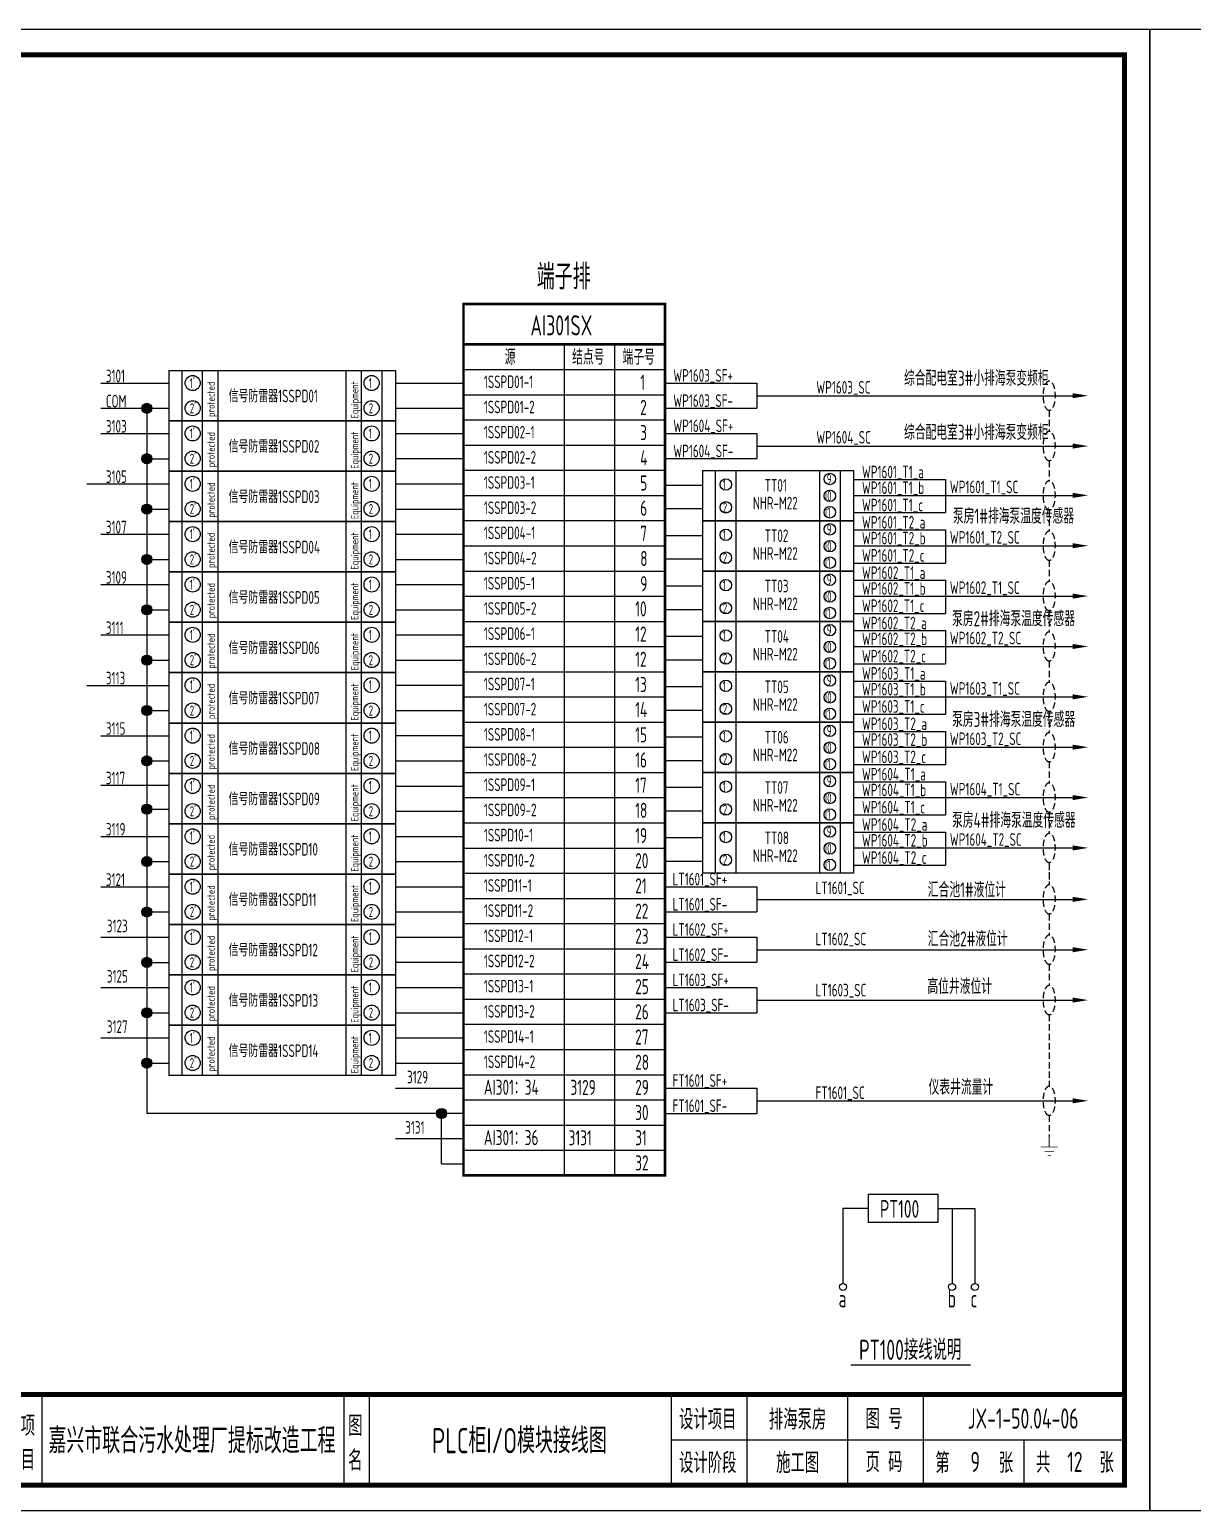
# Model space of a CAD drawing. Header units: millimetres. Extents: x 30557 to 235556, y -116603 to -73383.
# Drawn here: x 173201 to 175510, y -86445 to -83505 of the extents above; entities that cross this region are included whole.
import ezdxf
from ezdxf.enums import TextEntityAlignment as Align

# ---------------------------------------------------------------- set-up
doc = ezdxf.new("R2010")
doc.units = ezdxf.units.MM
doc.linetypes.add('DASHED2', pattern=[0.375, 0.25, -0.125])
doc.layers.add('1', color=3, linetype='Continuous')
doc.layers.add('符号层', color=3, linetype='Continuous')
doc.layers.add('_Drawing', color=7, linetype='Continuous', lineweight=25)
doc.styles.add('supcon', font='sceie.shx', dxfattribs={"width": 0.75, "height": 40, "bigfont": 'sceic.shx'})
doc.styles.add('Title', font='', dxfattribs={"height": 45})
doc.styles.get('Title').set_extended_font_data('SimHei')

# ---------------------------------------------------------------- blocks, each defined once
blk = doc.blocks.new('中控·SUPCON')
at = {"linetype": 'Continuous'}
h = blk.add_hatch(color=2, dxfattribs=at)
h.dxf.hatch_style = 1
h.paths.add_polyline_path([(34, 33), (20, 33), (20, 37), (15, 37), (15, 36), (15, 33), (0, 33), (0, 20), (13, 20), (15, 20), (15, 15), (20, 15), (20, 20), (22, 20), (34, 20)])
h.paths.add_polyline_path([(20, 30), (20, 31), (29, 31), (29, 22), (20, 22)], flags=16)
h.paths.add_polyline_path([(15, 30), (15, 22), (6, 22), (6, 31), (15, 31)], flags=16)
h.paths.add_polyline_path([(47, 32), (49, 32), (49, 35), (47, 35), (47, 37), (41, 37), (41, 35), (38, 35), (38, 32), (41, 32), (41, 25.8), (38, 25), (38, 22), (41, 22.8), (41, 18.3), (39, 17), (39, 15), (47, 16), (47, 24.5), (49, 25), (49, 28), (47, 27.5)])
h.paths.add_polyline_path([(61, 30), (55, 30), (52, 28), (52, 26), (58, 26)])
h.paths.add_polyline_path([(73, 28), (71, 28), (70, 30), (64, 30), (66, 26), (73, 26)])
h.paths.add_polyline_path([(73, 36), (64.6, 36), (64.6, 37), (60.4, 37), (60.4, 36), (52, 36), (52, 32), (56.8, 32), (56.8, 33.1), (68.2, 33.1), (68.2, 32), (73, 32)])
h.paths.add_polyline_path([(66, 22), (73, 22), (73, 24), (52, 24), (52, 22), (60, 22), (60, 17), (52, 17), (52, 15), (74, 15), (74, 17), (66, 17)])
h.paths.add_polyline_path([(82.7, 26.1, 1), (87.6, 26.1, 1)])
h.paths.add_polyline_path([(118, 28), (103.5, 28, -0.414214), (102.5, 29), (102.5, 32, -0.414214), (103.5, 33), (121, 33), (121, 37), (100.5, 37, 0.414214), (97.5, 34), (97.5, 27, 0.414214), (100.5, 24), (115, 24, -0.414214), (116, 23), (116, 20, -0.414214), (115, 19), (97.5, 19), (97.5, 15), (118, 15, 0.414214), (121, 18), (121, 25, 0.414214)])
h.paths.add_polyline_path([(128, 37), (124, 37), (124, 36), (124, 21, 0.414214), (130, 15), (142, 15, 0.414214), (148, 21), (148, 37), (144, 37), (144, 22, -0.414214), (141, 19), (131, 19, -0.414214), (128, 22)])
h.paths.add_polyline_path([(174, 26), (174, 33, 0.414214), (170, 37), (150, 37), (150, 36), (150, 15), (155, 15), (155, 22), (170, 22, 0.414214)])
h.paths.add_polyline_path([(167, 26), (155, 26), (155, 33), (167, 33, -0.414214), (169, 31), (169, 28, -0.414214)], flags=16)
h.paths.add_polyline_path([(201, 19), (185, 19, -0.414214), (181, 23), (181, 29, -0.414214), (185, 33), (201, 33), (201, 37), (183, 37, 0.414214), (177, 31), (177, 21, 0.414214), (183, 15), (201, 15)])
h.paths.add_polyline_path([(229, 21), (229, 31, 0.414214), (223, 37), (210, 37, 0.414214), (204, 31), (204, 21, 0.414214), (210, 15), (223, 15, 0.414214)])
h.paths.add_polyline_path([(207, 23), (207, 29, -0.414214), (211, 33), (222, 33, -0.414214), (226, 29), (226, 23, -0.414214), (222, 19), (211, 19, -0.414214)], flags=16)
h.paths.add_polyline_path([(236, 32.1), (252, 15), (256, 15), (256, 37), (252, 37), (252, 21), (236, 37), (232, 37), (232, 36), (232, 15), (236, 15)])
h = blk.add_hatch(color=2, dxfattribs=at)
h.dxf.hatch_style = 1
h.paths.add_polyline_path([(34, 33), (20, 33), (20, 37), (15, 37), (15, 36), (15, 33), (0, 33), (0, 20), (13, 20), (15, 20), (15, 15), (20, 15), (20, 20), (22, 20), (34, 20)])
h.paths.add_polyline_path([(20, 30), (20, 31), (29, 31), (29, 22), (20, 22)], flags=16)
h.paths.add_polyline_path([(15, 30), (15, 22), (6, 22), (6, 31), (15, 31)], flags=16)
h.paths.add_polyline_path([(47, 32), (49, 32), (49, 35), (47, 35), (47, 37), (41, 37), (41, 35), (38, 35), (38, 32), (41, 32), (41, 25.8), (38, 25), (38, 22), (41, 22.8), (41, 18.3), (39, 17), (39, 15), (47, 16), (47, 24.5), (49, 25), (49, 28), (47, 27.5)])
h.paths.add_polyline_path([(61, 30), (55, 30), (52, 28), (52, 26), (58, 26)])
h.paths.add_polyline_path([(73, 28), (71, 28), (70, 30), (64, 30), (66, 26), (73, 26)])
h.paths.add_polyline_path([(73, 36), (64.6, 36), (64.6, 37), (60.4, 37), (60.4, 36), (52, 36), (52, 32), (56.8, 32), (56.8, 33.1), (68.2, 33.1), (68.2, 32), (73, 32)])
h.paths.add_polyline_path([(66, 22), (73, 22), (73, 24), (52, 24), (52, 22), (60, 22), (60, 17), (52, 17), (52, 15), (74, 15), (74, 17), (66, 17)])
h.paths.add_polyline_path([(82.7, 26.1, 1), (87.6, 26.1, 1)])
h.paths.add_polyline_path([(118, 28), (103.5, 28, -0.414214), (102.5, 29), (102.5, 32, -0.414214), (103.5, 33), (121, 33), (121, 37), (100.5, 37, 0.414214), (97.5, 34), (97.5, 27, 0.414214), (100.5, 24), (115, 24, -0.414214), (116, 23), (116, 20, -0.414214), (115, 19), (97.5, 19), (97.5, 15), (118, 15, 0.414214), (121, 18), (121, 25, 0.414214)])
h.paths.add_polyline_path([(128, 37), (124, 37), (124, 36), (124, 21, 0.414214), (130, 15), (142, 15, 0.414214), (148, 21), (148, 37), (144, 37), (144, 22, -0.414214), (141, 19), (131, 19, -0.414214), (128, 22)])
h.paths.add_polyline_path([(174, 26), (174, 33, 0.414214), (170, 37), (150, 37), (150, 36), (150, 15), (155, 15), (155, 22), (170, 22, 0.414214)])
h.paths.add_polyline_path([(167, 26), (155, 26), (155, 33), (167, 33, -0.414214), (169, 31), (169, 28, -0.414214)], flags=16)
h.paths.add_polyline_path([(201, 19), (185, 19, -0.414214), (181, 23), (181, 29, -0.414214), (185, 33), (201, 33), (201, 37), (183, 37, 0.414214), (177, 31), (177, 21, 0.414214), (183, 15), (201, 15)])
h.paths.add_polyline_path([(229, 21), (229, 31, 0.414214), (223, 37), (210, 37, 0.414214), (204, 31), (204, 21, 0.414214), (210, 15), (223, 15, 0.414214)])
h.paths.add_polyline_path([(207, 23), (207, 29, -0.414214), (211, 33), (222, 33, -0.414214), (226, 29), (226, 23, -0.414214), (222, 19), (211, 19, -0.414214)], flags=16)
h.paths.add_polyline_path([(236, 32.1), (252, 15), (256, 15), (256, 37), (252, 37), (252, 21), (236, 37), (232, 37), (232, 36), (232, 15), (236, 15)])
h = blk.add_hatch(color=2, dxfattribs=at)
h.dxf.hatch_style = 1
h.paths.add_polyline_path([(34, 33), (20, 33), (20, 37), (15, 37), (15, 36), (15, 33), (0, 33), (0, 20), (13, 20), (15, 20), (15, 15), (20, 15), (20, 20), (22, 20), (34, 20)])
h.paths.add_polyline_path([(20, 30), (20, 31), (29, 31), (29, 22), (20, 22)], flags=16)
h.paths.add_polyline_path([(15, 30), (15, 22), (6, 22), (6, 31), (15, 31)], flags=16)
h.paths.add_polyline_path([(47, 32), (49, 32), (49, 35), (47, 35), (47, 37), (41, 37), (41, 35), (38, 35), (38, 32), (41, 32), (41, 25.8), (38, 25), (38, 22), (41, 22.8), (41, 18.3), (39, 17), (39, 15), (47, 16), (47, 24.5), (49, 25), (49, 28), (47, 27.5)])
h.paths.add_polyline_path([(61, 30), (55, 30), (52, 28), (52, 26), (58, 26)])
h.paths.add_polyline_path([(73, 28), (71, 28), (70, 30), (64, 30), (66, 26), (73, 26)])
h.paths.add_polyline_path([(73, 36), (64.6, 36), (64.6, 37), (60.4, 37), (60.4, 36), (52, 36), (52, 32), (56.8, 32), (56.8, 33.1), (68.2, 33.1), (68.2, 32), (73, 32)])
h.paths.add_polyline_path([(66, 22), (73, 22), (73, 24), (52, 24), (52, 22), (60, 22), (60, 17), (52, 17), (52, 15), (74, 15), (74, 17), (66, 17)])
h.paths.add_polyline_path([(82.7, 26.1, 1), (87.6, 26.1, 1)])
h.paths.add_polyline_path([(118, 28), (103.5, 28, -0.414214), (102.5, 29), (102.5, 32, -0.414214), (103.5, 33), (121, 33), (121, 37), (100.5, 37, 0.414214), (97.5, 34), (97.5, 27, 0.414214), (100.5, 24), (115, 24, -0.414214), (116, 23), (116, 20, -0.414214), (115, 19), (97.5, 19), (97.5, 15), (118, 15, 0.414214), (121, 18), (121, 25, 0.414214)])
h.paths.add_polyline_path([(128, 37), (124, 37), (124, 36), (124, 21, 0.414214), (130, 15), (142, 15, 0.414214), (148, 21), (148, 37), (144, 37), (144, 22, -0.414214), (141, 19), (131, 19, -0.414214), (128, 22)])
h.paths.add_polyline_path([(174, 26), (174, 33, 0.414214), (170, 37), (150, 37), (150, 36), (150, 15), (155, 15), (155, 22), (170, 22, 0.414214)])
h.paths.add_polyline_path([(167, 26), (155, 26), (155, 33), (167, 33, -0.414214), (169, 31), (169, 28, -0.414214)], flags=16)
h.paths.add_polyline_path([(201, 19), (185, 19, -0.414214), (181, 23), (181, 29, -0.414214), (185, 33), (201, 33), (201, 37), (183, 37, 0.414214), (177, 31), (177, 21, 0.414214), (183, 15), (201, 15)])
h.paths.add_polyline_path([(229, 21), (229, 31, 0.414214), (223, 37), (210, 37, 0.414214), (204, 31), (204, 21, 0.414214), (210, 15), (223, 15, 0.414214)])
h.paths.add_polyline_path([(207, 23), (207, 29, -0.414214), (211, 33), (222, 33, -0.414214), (226, 29), (226, 23, -0.414214), (222, 19), (211, 19, -0.414214)], flags=16)
h.paths.add_polyline_path([(236, 32.1), (252, 15), (256, 15), (256, 37), (252, 37), (252, 21), (236, 37), (232, 37), (232, 36), (232, 15), (236, 15)])
h = blk.add_hatch(color=2, dxfattribs=at)
h.dxf.hatch_style = 1
h.paths.add_polyline_path([(34, 33), (20, 33), (20, 37), (15, 37), (15, 36), (15, 33), (0, 33), (0, 20), (13, 20), (15, 20), (15, 15), (20, 15), (20, 20), (22, 20), (34, 20)])
h.paths.add_polyline_path([(20, 30), (20, 31), (29, 31), (29, 22), (20, 22)], flags=16)
h.paths.add_polyline_path([(15, 30), (15, 22), (6, 22), (6, 31), (15, 31)], flags=16)
h.paths.add_polyline_path([(47, 32), (49, 32), (49, 35), (47, 35), (47, 37), (41, 37), (41, 35), (38, 35), (38, 32), (41, 32), (41, 25.8), (38, 25), (38, 22), (41, 22.8), (41, 18.3), (39, 17), (39, 15), (47, 16), (47, 24.5), (49, 25), (49, 28), (47, 27.5)])
h.paths.add_polyline_path([(61, 30), (55, 30), (52, 28), (52, 26), (58, 26)])
h.paths.add_polyline_path([(73, 28), (71, 28), (70, 30), (64, 30), (66, 26), (73, 26)])
h.paths.add_polyline_path([(73, 36), (64.6, 36), (64.6, 37), (60.4, 37), (60.4, 36), (52, 36), (52, 32), (56.8, 32), (56.8, 33.1), (68.2, 33.1), (68.2, 32), (73, 32)])
h.paths.add_polyline_path([(66, 22), (73, 22), (73, 24), (52, 24), (52, 22), (60, 22), (60, 17), (52, 17), (52, 15), (74, 15), (74, 17), (66, 17)])
h.paths.add_polyline_path([(82.7, 26.1, 1), (87.6, 26.1, 1)])
h.paths.add_polyline_path([(118, 28), (103.5, 28, -0.414214), (102.5, 29), (102.5, 32, -0.414214), (103.5, 33), (121, 33), (121, 37), (100.5, 37, 0.414214), (97.5, 34), (97.5, 27, 0.414214), (100.5, 24), (115, 24, -0.414214), (116, 23), (116, 20, -0.414214), (115, 19), (97.5, 19), (97.5, 15), (118, 15, 0.414214), (121, 18), (121, 25, 0.414214)])
h.paths.add_polyline_path([(128, 37), (124, 37), (124, 36), (124, 21, 0.414214), (130, 15), (142, 15, 0.414214), (148, 21), (148, 37), (144, 37), (144, 22, -0.414214), (141, 19), (131, 19, -0.414214), (128, 22)])
h.paths.add_polyline_path([(174, 26), (174, 33, 0.414214), (170, 37), (150, 37), (150, 36), (150, 15), (155, 15), (155, 22), (170, 22, 0.414214)])
h.paths.add_polyline_path([(167, 26), (155, 26), (155, 33), (167, 33, -0.414214), (169, 31), (169, 28, -0.414214)], flags=16)
h.paths.add_polyline_path([(201, 19), (185, 19, -0.414214), (181, 23), (181, 29, -0.414214), (185, 33), (201, 33), (201, 37), (183, 37, 0.414214), (177, 31), (177, 21, 0.414214), (183, 15), (201, 15)])
h.paths.add_polyline_path([(229, 21), (229, 31, 0.414214), (223, 37), (210, 37, 0.414214), (204, 31), (204, 21, 0.414214), (210, 15), (223, 15, 0.414214)])
h.paths.add_polyline_path([(207, 23), (207, 29, -0.414214), (211, 33), (222, 33, -0.414214), (226, 29), (226, 23, -0.414214), (222, 19), (211, 19, -0.414214)], flags=16)
h.paths.add_polyline_path([(236, 32.1), (252, 15), (256, 15), (256, 37), (252, 37), (252, 21), (236, 37), (232, 37), (232, 36), (232, 15), (236, 15)])
h = blk.add_hatch(color=2, dxfattribs=at)
h.dxf.hatch_style = 1
h.paths.add_polyline_path([(34, 33), (20, 33), (20, 37), (15, 37), (15, 36), (15, 33), (0, 33), (0, 20), (13, 20), (15, 20), (15, 15), (20, 15), (20, 20), (22, 20), (34, 20)])
h.paths.add_polyline_path([(20, 30), (20, 31), (29, 31), (29, 22), (20, 22)], flags=16)
h.paths.add_polyline_path([(15, 30), (15, 22), (6, 22), (6, 31), (15, 31)], flags=16)
h.paths.add_polyline_path([(47, 32), (49, 32), (49, 35), (47, 35), (47, 37), (41, 37), (41, 35), (38, 35), (38, 32), (41, 32), (41, 25.8), (38, 25), (38, 22), (41, 22.8), (41, 18.3), (39, 17), (39, 15), (47, 16), (47, 24.5), (49, 25), (49, 28), (47, 27.5)])
h.paths.add_polyline_path([(61, 30), (55, 30), (52, 28), (52, 26), (58, 26)])
h.paths.add_polyline_path([(73, 28), (71, 28), (70, 30), (64, 30), (66, 26), (73, 26)])
h.paths.add_polyline_path([(73, 36), (64.6, 36), (64.6, 37), (60.4, 37), (60.4, 36), (52, 36), (52, 32), (56.8, 32), (56.8, 33.1), (68.2, 33.1), (68.2, 32), (73, 32)])
h.paths.add_polyline_path([(66, 22), (73, 22), (73, 24), (52, 24), (52, 22), (60, 22), (60, 17), (52, 17), (52, 15), (74, 15), (74, 17), (66, 17)])
h.paths.add_polyline_path([(82.7, 26.1, 1), (87.6, 26.1, 1)])
h.paths.add_polyline_path([(118, 28), (103.5, 28, -0.414214), (102.5, 29), (102.5, 32, -0.414214), (103.5, 33), (121, 33), (121, 37), (100.5, 37, 0.414214), (97.5, 34), (97.5, 27, 0.414214), (100.5, 24), (115, 24, -0.414214), (116, 23), (116, 20, -0.414214), (115, 19), (97.5, 19), (97.5, 15), (118, 15, 0.414214), (121, 18), (121, 25, 0.414214)])
h.paths.add_polyline_path([(128, 37), (124, 37), (124, 36), (124, 21, 0.414214), (130, 15), (142, 15, 0.414214), (148, 21), (148, 37), (144, 37), (144, 22, -0.414214), (141, 19), (131, 19, -0.414214), (128, 22)])
h.paths.add_polyline_path([(174, 26), (174, 33, 0.414214), (170, 37), (150, 37), (150, 36), (150, 15), (155, 15), (155, 22), (170, 22, 0.414214)])
h.paths.add_polyline_path([(167, 26), (155, 26), (155, 33), (167, 33, -0.414214), (169, 31), (169, 28, -0.414214)], flags=16)
h.paths.add_polyline_path([(201, 19), (185, 19, -0.414214), (181, 23), (181, 29, -0.414214), (185, 33), (201, 33), (201, 37), (183, 37, 0.414214), (177, 31), (177, 21, 0.414214), (183, 15), (201, 15)])
h.paths.add_polyline_path([(229, 21), (229, 31, 0.414214), (223, 37), (210, 37, 0.414214), (204, 31), (204, 21, 0.414214), (210, 15), (223, 15, 0.414214)])
h.paths.add_polyline_path([(207, 23), (207, 29, -0.414214), (211, 33), (222, 33, -0.414214), (226, 29), (226, 23, -0.414214), (222, 19), (211, 19, -0.414214)], flags=16)
h.paths.add_polyline_path([(236, 32.1), (252, 15), (256, 15), (256, 37), (252, 37), (252, 21), (236, 37), (232, 37), (232, 36), (232, 15), (236, 15)])
h = blk.add_hatch(color=2, dxfattribs=at)
h.dxf.hatch_style = 1
h.paths.add_polyline_path([(34, 33), (20, 33), (20, 37), (15, 37), (15, 36), (15, 33), (0, 33), (0, 20), (13, 20), (15, 20), (15, 15), (20, 15), (20, 20), (22, 20), (34, 20)])
h.paths.add_polyline_path([(20, 30), (20, 31), (29, 31), (29, 22), (20, 22)], flags=16)
h.paths.add_polyline_path([(15, 30), (15, 22), (6, 22), (6, 31), (15, 31)], flags=16)
h.paths.add_polyline_path([(47, 32), (49, 32), (49, 35), (47, 35), (47, 37), (41, 37), (41, 35), (38, 35), (38, 32), (41, 32), (41, 25.8), (38, 25), (38, 22), (41, 22.8), (41, 18.3), (39, 17), (39, 15), (47, 16), (47, 24.5), (49, 25), (49, 28), (47, 27.5)])
h.paths.add_polyline_path([(61, 30), (55, 30), (52, 28), (52, 26), (58, 26)])
h.paths.add_polyline_path([(73, 28), (71, 28), (70, 30), (64, 30), (66, 26), (73, 26)])
h.paths.add_polyline_path([(73, 36), (64.6, 36), (64.6, 37), (60.4, 37), (60.4, 36), (52, 36), (52, 32), (56.8, 32), (56.8, 33.1), (68.2, 33.1), (68.2, 32), (73, 32)])
h.paths.add_polyline_path([(66, 22), (73, 22), (73, 24), (52, 24), (52, 22), (60, 22), (60, 17), (52, 17), (52, 15), (74, 15), (74, 17), (66, 17)])
h.paths.add_polyline_path([(82.7, 26.1, 1), (87.6, 26.1, 1)])
h.paths.add_polyline_path([(118, 28), (103.5, 28, -0.414214), (102.5, 29), (102.5, 32, -0.414214), (103.5, 33), (121, 33), (121, 37), (100.5, 37, 0.414214), (97.5, 34), (97.5, 27, 0.414214), (100.5, 24), (115, 24, -0.414214), (116, 23), (116, 20, -0.414214), (115, 19), (97.5, 19), (97.5, 15), (118, 15, 0.414214), (121, 18), (121, 25, 0.414214)])
h.paths.add_polyline_path([(128, 37), (124, 37), (124, 36), (124, 21, 0.414214), (130, 15), (142, 15, 0.414214), (148, 21), (148, 37), (144, 37), (144, 22, -0.414214), (141, 19), (131, 19, -0.414214), (128, 22)])
h.paths.add_polyline_path([(174, 26), (174, 33, 0.414214), (170, 37), (150, 37), (150, 36), (150, 15), (155, 15), (155, 22), (170, 22, 0.414214)])
h.paths.add_polyline_path([(167, 26), (155, 26), (155, 33), (167, 33, -0.414214), (169, 31), (169, 28, -0.414214)], flags=16)
h.paths.add_polyline_path([(201, 19), (185, 19, -0.414214), (181, 23), (181, 29, -0.414214), (185, 33), (201, 33), (201, 37), (183, 37, 0.414214), (177, 31), (177, 21, 0.414214), (183, 15), (201, 15)])
h.paths.add_polyline_path([(229, 21), (229, 31, 0.414214), (223, 37), (210, 37, 0.414214), (204, 31), (204, 21, 0.414214), (210, 15), (223, 15, 0.414214)])
h.paths.add_polyline_path([(207, 23), (207, 29, -0.414214), (211, 33), (222, 33, -0.414214), (226, 29), (226, 23, -0.414214), (222, 19), (211, 19, -0.414214)], flags=16)
h.paths.add_polyline_path([(236, 32.1), (252, 15), (256, 15), (256, 37), (252, 37), (252, 21), (236, 37), (232, 37), (232, 36), (232, 15), (236, 15)])
blk = doc.blocks.new('supcon图框')
at = {"linetype": 'Continuous'}
for p, q in [((6145.7, 4361.7), (1987.7, 4361.7)), ((1987.7, 4361.7), (1987.7, 1421.7)), ((6145.7, 1421.7), (6145.7, 4361.7)), ((1987.7, 1421.7), (6145.7, 1421.7))]:
    blk.add_line(p, q, dxfattribs=at)
for p, q in [((3145.7, 1651.7), (3145.7, 1471.7)), ((3345.7, 1651.7), (3345.7, 1471.7)), ((3545.7, 1651.7), (3545.7, 1471.7)), ((3745.7, 1651.7), (3745.7, 1471.7)), ((3895.7, 1651.7), (3895.7, 1471.7)), ((3945.7, 1651.7), (3945.7, 1471.7)), ((4545.7, 1651.7), (4545.7, 1471.7)), ((4595.7, 1651.7), (4595.7, 1471.7)), ((5195.7, 1651.7), (5195.7, 1471.7)), ((5345.7, 1651.7), (5345.7, 1471.7)), ((5545.7, 1651.7), (5545.7, 1471.7)), ((5695.7, 1651.7), (5695.7, 1471.7)), ((3145.7, 1561.7), (3895.7, 1561.7)), ((5195.7, 1561.7), (6095.7, 1561.7)), ((5895.7, 1561.7), (5895.7, 1471.7))]:
    blk.add_line(p, q)
at = {"linetype": 'Continuous', "const_width": 10}
blk.add_lwpolyline([(2195.7, 4311.7), (6095.7, 4311.7), (6095.7, 1471.7), (2195.7, 1471.7)], close=True, dxfattribs=at)
blk.add_lwpolyline([(2195.7, 1651.7), (6095.7, 1651.7)], dxfattribs=at)
at = {"linetype": 'Continuous', "xscale": 2, "yscale": 2, "zscale": 2}
blk.add_blockref('中控·SUPCON', (2414.6, 1547.7), dxfattribs=at)
at = {"style": 'supcon', "width": 0.75}
for s, p in [('设    计', (3246.2, 1604.2)), ('校    核', (3444.8, 1604.2)), ('审    核', (3644.5, 1604.2)), ('日 期', (3822.5, 1604.2)), ('设计项目', (5268, 1604.2)), ('图 号', (5618, 1604.2)), ('项', (3918.2, 1590.7)), ('图', (4568.2, 1590.7)), ('目', (3918.2, 1522.9)), ('名', (4568.2, 1522.9)), ('设计阶段', (5268, 1518.1)), ('施工图', (5446.5, 1518.1)), ('页 码', (5618, 1518.1)), ('第      张', (5797, 1518.1)), ('共      张', (5997, 1518.1))]:
    blk.add_text(s, height=40, dxfattribs=at).set_placement(p, align=Align.MIDDLE)
at = {"style": 'Title'}
blk.add_text('浙江浙大中控信息技术有限公司', height=45, dxfattribs=at).set_placement((2222.8, 1506.2))
blk = doc.blocks.new('AI端子接线表')
at = {"lineweight": -3}
for p, q in [((20305.1, 13539.7), (20305.1, 11889.7)), ((20405.1, 13539.7), (20405.1, 11889.7)), ((20105.1, 13489.7), (20505.1, 13489.7)), ((20105.1, 13439.7), (20505.1, 13439.7)), ((20105.1, 13389.7), (20505.1, 13389.7)), ((20105.1, 13339.7), (20505.1, 13339.7)), ((20105.1, 13289.7), (20505.1, 13289.7)), ((20105.1, 13239.7), (20505.1, 13239.7)), ((20105.1, 13189.7), (20505.1, 13189.7)), ((20105.1, 13139.7), (20505.1, 13139.7)), ((20105.1, 13089.7), (20505.1, 13089.7)), ((20105.1, 13039.7), (20505.1, 13039.7)), ((20105.1, 12989.7), (20505.1, 12989.7)), ((20105.1, 12939.7), (20505.1, 12939.7)), ((20105.1, 12889.7), (20505.1, 12889.7)), ((20105.1, 12839.7), (20505.1, 12839.7)), ((20105.1, 12789.7), (20505.1, 12789.7)), ((20105.1, 12739.7), (20505.1, 12739.7)), ((20105.1, 12689.7), (20505.1, 12689.7)), ((20105.1, 12639.7), (20505.1, 12639.7)), ((20105.1, 12589.7), (20505.1, 12589.7)), ((20105.1, 12539.7), (20505.1, 12539.7)), ((20105.1, 12489.7), (20505.1, 12489.7)), ((20105.1, 12439.7), (20505.1, 12439.7)), ((20105.1, 12389.7), (20505.1, 12389.7)), ((20105.1, 12339.7), (20505.1, 12339.7)), ((20105.1, 12289.7), (20505.1, 12289.7)), ((20105.1, 12239.7), (20505.1, 12239.7)), ((20105.1, 12189.7), (20505.1, 12189.7)), ((20105.1, 12139.7), (20505.1, 12139.7)), ((20105.1, 12089.7), (20505.1, 12089.7)), ((20105.1, 12039.7), (20505.1, 12039.7)), ((20105.1, 11989.7), (20505.1, 11989.7)), ((20105.1, 11939.7), (20505.1, 11939.7))]:
    blk.add_line(p, q, dxfattribs=at)
at = {"lineweight": -3, "const_width": 5}
blk.add_lwpolyline([(20105.1, 13619.7), (20105.1, 11889.7), (20505.1, 11889.7), (20505.1, 13619.7)], close=True, dxfattribs=at)
blk.add_lwpolyline([(20105.1, 13539.7), (20505.1, 13539.7)], dxfattribs=at)
at = {"color": 7, "style": 'supcon', "width": 0.75}
for s, p in [('源', (20186.9, 13499.5)), ('结点号', (20320.7, 13499.5)), ('端子号', (20420.8, 13499.5)), ('1', (20455.9, 13449.5)), ('2', (20455.9, 13399.5)), ('3', (20455.9, 13349.5)), ('4', (20455.9, 13299.5)), ('5', (20455.9, 13249.5)), ('6', (20455.9, 13199.5)), ('7', (20455.9, 13149.5)), ('8', (20455.9, 13099.5)), ('9', (20455.9, 13049.5)), ('10', (20445.9, 12999.5)), ('12', (20445.9, 12949.5)), ('12', (20445.9, 12899.5)), ('13', (20445.9, 12849.5)), ('14', (20445.9, 12799.5)), ('15', (20445.9, 12749.5)), ('16', (20445.9, 12699.5)), ('17', (20445.9, 12649.5)), ('18', (20445.9, 12599.5)), ('19', (20445.9, 12549.5)), ('20', (20445.9, 12499.5)), ('21', (20445.9, 12449.5)), ('22', (20445.9, 12399.5)), ('23', (20445.9, 12349.5)), ('24', (20445.9, 12299.5)), ('25', (20445.9, 12249.5)), ('26', (20445.9, 12199.5)), ('27', (20445.9, 12149.5)), ('28', (20445.9, 12099.5)), ('29', (20445.9, 12049.5)), ('30', (20445.9, 11999.5)), ('31', (20445.9, 11949.5)), ('32', (20445.9, 11899.5))]:
    blk.add_text(s, height=30, dxfattribs=at).set_placement(p)
blk = doc.blocks.new('信号防雷接线')
at = {"linetype": 'Continuous'}
for p, q in [((19158.5, -5001.2), (19608.5, -5001.2)), ((19158.5, -5001.2), (19158.5, -5101.2)), ((19184.9, -5101.2), (19184.9, -5001.2)), ((19225.7, -5101.2), (19225.7, -5001.2)), ((19256.2, -5101.2), (19256.2, -5001.2)), ((19510.9, -5101.2), (19510.9, -5001.2)), ((19541.4, -5101.2), (19541.4, -5001.2)), ((19582.2, -5101.2), (19582.2, -5001.2)), ((19608.5, -5001.2), (19608.5, -5101.2)), ((19608.5, -5101.2), (19158.5, -5101.2))]:
    blk.add_line(p, q, dxfattribs=at)
for centre in [(19205.9, -5026.2), (19561.2, -5026.2), (19205.9, -5076.2), (19561.2, -5076.2)]:
    blk.add_circle(centre, 15, dxfattribs=at)
at = {"layer": '1', "color": 7, "style": 'supcon', "width": 0.75}
for s, p in [("1'", (19200.1, -5036.4)), ('1', (19555.4, -5036.4)), ("2'", (19200.1, -5086.4)), ('2', (19555.4, -5086.4))]:
    blk.add_text(s, height=20, dxfattribs=at).set_placement(p)
for s, p in [('protected', (19249.8, -5093.5)), ('Equipment', (19535, -5096.4))]:
    blk.add_text(s, height=15, rotation=90, dxfattribs=at).set_placement(p)

msp = doc.modelspace()

# ---------------------------------------------------------------- hatches: boundary and pattern name
at = {"linetype": 'Continuous'}
for points in [[(173443.8, -84257.1, 1), (173423.8, -84257.1, 1)], [(173443.8, -84357.1, 1), (173423.8, -84357.1, 1)], [(173443.8, -84457.1, 1), (173423.8, -84457.1, 1)], [(173443.8, -84557.1, 1), (173423.8, -84557.1, 1)], [(173443.8, -84657.1, 1), (173423.8, -84657.1, 1)], [(173443.8, -84757.1, 1), (173423.8, -84757.1, 1)], [(173443.8, -84857.1, 1), (173423.8, -84857.1, 1)], [(173443.8, -84957.1, 1), (173423.8, -84957.1, 1)], [(173443.8, -85052.9, 1), (173423.8, -85052.9, 1)], [(173443.8, -85157.1, 1), (173423.8, -85157.1, 1)], [(173443.8, -85257.1, 1), (173423.8, -85257.1, 1)], [(173443.8, -85357.1, 1), (173423.8, -85357.1, 1)], [(173443.8, -85457.1, 1), (173423.8, -85457.1, 1)], [(173443.8, -85557.1, 1), (173423.8, -85557.1, 1)], [(174029, -85657.1, 1), (174009, -85657.1, 1)]]:
    msp.add_hatch(color=256, dxfattribs=at).paths.add_polyline_path(points)

# ---------------------------------------------------------------- linework, layer by layer
for p, q in [((174462.7, -84207), (174645.2, -84207)), ((174645.2, -84207), (174645.2, -84257)), ((174462.7, -84257), (174645.2, -84257)), ((174645.2, -84232), (175272.3, -84232)), ((174462.7, -84307), (174645.2, -84307)), ((174645.2, -84307), (174645.2, -84357)), ((174645.2, -84332), (175272.3, -84332)), ((174462.7, -84357), (174645.2, -84357)), ((174837.3, -84398.5), (175019.8, -84398.5)), ((175019.8, -84398.5), (175019.8, -84464.2)), ((174837.3, -84429.9), (175019.8, -84429.9)), ((175019.8, -84429.9), (175272.3, -84429.9)), ((174837.3, -84464.2), (175019.8, -84464.2)), ((174837.3, -84498.5), (175019.8, -84498.5)), ((175019.8, -84498.5), (175019.8, -84564.2)), ((174837.3, -84529.9), (175019.8, -84529.9)), ((175019.8, -84529.9), (175272.3, -84529.9)), ((174837.3, -84564.2), (175019.8, -84564.2)), ((174837.3, -84598.5), (175019.8, -84598.5)), ((175019.8, -84598.5), (175019.8, -84664.2)), ((174837.3, -84629.9), (175019.8, -84629.9)), ((175019.8, -84629.9), (175272.3, -84629.9)), ((174837.3, -84664.2), (175019.8, -84664.2)), ((174837.3, -84698.5), (175019.8, -84698.5)), ((175019.8, -84698.5), (175019.8, -84764.2)), ((174837.3, -84729.9), (175019.8, -84729.9)), ((175019.8, -84729.9), (175272.3, -84729.9)), ((174837.3, -84764.2), (175019.8, -84764.2)), ((174837.3, -84798.5), (175019.8, -84798.5)), ((175019.8, -84798.5), (175019.8, -84864.2)), ((174837.3, -84829.9), (175019.8, -84829.9)), ((175019.8, -84829.9), (175272.3, -84829.9)), ((174837.3, -84864.2), (175019.8, -84864.2)), ((174837.3, -84898.5), (175019.8, -84898.5)), ((175019.8, -84898.5), (175019.8, -84964.2)), ((174837.3, -84929.9), (175019.8, -84929.9)), ((175019.8, -84929.9), (175272.3, -84929.9)), ((174837.3, -84964.2), (175019.8, -84964.2)), ((174837.3, -84998.5), (175019.8, -84998.5)), ((175019.8, -84998.5), (175019.8, -85064.2)), ((174837.3, -85029.9), (175019.8, -85029.9)), ((175019.8, -85029.9), (175272.3, -85029.9)), ((174837.3, -85064.2), (175019.8, -85064.2)), ((174837.3, -85098.5), (175019.8, -85098.5)), ((175019.8, -85098.5), (175019.8, -85164.2)), ((174837.3, -85129.9), (175019.8, -85129.9)), ((175019.8, -85129.9), (175272.3, -85129.9)), ((174837.3, -85164.2), (175019.8, -85164.2)), ((174462.7, -85207), (174645.2, -85207)), ((174645.2, -85207), (174645.2, -85257)), ((174462.7, -85257), (174645.2, -85257)), ((174645.2, -85232), (175272.3, -85232)), ((174462.7, -85307), (174645.2, -85307)), ((174645.2, -85307), (174645.2, -85357)), ((174645.2, -85332), (175272.3, -85332)), ((174462.7, -85357), (174645.2, -85357)), ((174462.7, -85407), (174645.2, -85407)), ((174645.2, -85407), (174645.2, -85457)), ((174645.2, -85432), (175272.3, -85432)), ((174462.7, -85457), (174645.2, -85457)), ((174462.7, -85607), (174645.2, -85607)), ((174645.2, -85607), (174645.2, -85657)), ((174645.2, -85632), (175272.3, -85632)), ((174062.7, -85657.1), (173433.8, -85657.1)), ((174019, -85757.1), (174019, -85657.1)), ((174462.7, -85657), (174645.2, -85657)), ((174867, -85817.4), (175004.5, -85817.4)), ((174867, -85873.5), (174867, -85817.4)), ((175004.5, -85817.4), (175004.5, -85873.5)), ((174867, -85845.5), (174816.1, -85845.5)), ((174816.1, -85845.5), (174816.1, -85994.6)), ((175004.5, -85845.5), (175078, -85845.5)), ((175032.8, -85845.5), (175032.8, -85994.6)), ((175078, -85845.5), (175078, -85994.6)), ((175004.5, -85873.5), (174867, -85873.5)), ((174831.4, -86156), (175069.3, -86156))]:
    msp.add_line(p, q)
for p, q in [((173433.8, -84257.1), (173433.8, -84567.5)), ((173433.8, -84557.1), (173433.8, -85657.1))]:
    msp.add_line(p, q, dxfattribs=at)
at = {"color": 0, "linetype": 'DASHED2', "ltscale": 50}
for p, q in [((175225.6, -84261.3), (175225.6, -84302.6)), ((175225.6, -84361.3), (175225.6, -84402.6)), ((175225.6, -84459.3), (175225.6, -84500.5)), ((175225.6, -84559.3), (175225.6, -84600.5)), ((175225.6, -84659.3), (175225.6, -84700.5)), ((175225.6, -84759.3), (175225.6, -84800.5)), ((175225.6, -84859.3), (175225.6, -84900.5)), ((175225.6, -84959.3), (175225.6, -85000.5)), ((175225.6, -85059.3), (175225.6, -85100.5)), ((175225.6, -85159.3), (175225.6, -85200.5)), ((175225.6, -85161.3), (175225.6, -85202.6)), ((175225.6, -85261.3), (175225.6, -85302.6)), ((175225.6, -85361.3), (175225.6, -85402.6)), ((175225.6, -85461.3), (175225.6, -85602.6)), ((175225.6, -85661.3), (175225.6, -85702.6))]:
    msp.add_line(p, q, dxfattribs=at)
at = {"color": 1, "linetype": 'Continuous'}
for p, q in [((174536.9, -84380.2), (174837.3, -84380.2)), ((174536.9, -84380.2), (174536.9, -84480.2)), ((174563.3, -84480.2), (174563.3, -84380.2)), ((174604.1, -84480.2), (174604.1, -84380.2)), ((174769.9, -84480.2), (174769.9, -84380.2)), ((174810.9, -84480.2), (174810.9, -84380.2)), ((174837.3, -84380.2), (174837.3, -84480.2)), ((174837.3, -84480.2), (174536.9, -84480.2)), ((174536.9, -84480.2), (174837.3, -84480.2)), ((174536.9, -84480.2), (174536.9, -84580.2)), ((174563.3, -84580.2), (174563.3, -84480.2)), ((174604.1, -84580.2), (174604.1, -84480.2)), ((174769.9, -84580.2), (174769.9, -84480.2)), ((174810.9, -84580.2), (174810.9, -84480.2)), ((174837.3, -84480.2), (174837.3, -84580.2)), ((174837.3, -84580.2), (174536.9, -84580.2)), ((174536.9, -84580.2), (174837.3, -84580.2)), ((174536.9, -84580.2), (174536.9, -84680.2)), ((174563.3, -84680.2), (174563.3, -84580.2)), ((174604.1, -84680.2), (174604.1, -84580.2)), ((174769.9, -84680.2), (174769.9, -84580.2)), ((174810.9, -84680.2), (174810.9, -84580.2)), ((174837.3, -84580.2), (174837.3, -84680.2)), ((174837.3, -84680.2), (174536.9, -84680.2)), ((174536.9, -84680.2), (174837.3, -84680.2)), ((174536.9, -84680.2), (174536.9, -84780.2)), ((174563.3, -84780.2), (174563.3, -84680.2)), ((174604.1, -84780.2), (174604.1, -84680.2)), ((174769.9, -84780.2), (174769.9, -84680.2)), ((174810.9, -84780.2), (174810.9, -84680.2)), ((174837.3, -84680.2), (174837.3, -84780.2)), ((174837.3, -84780.2), (174536.9, -84780.2)), ((174536.9, -84780.2), (174837.3, -84780.2)), ((174536.9, -84780.2), (174536.9, -84880.2)), ((174563.3, -84880.2), (174563.3, -84780.2)), ((174604.1, -84880.2), (174604.1, -84780.2)), ((174769.9, -84880.2), (174769.9, -84780.2)), ((174810.9, -84880.2), (174810.9, -84780.2)), ((174837.3, -84780.2), (174837.3, -84880.2)), ((174837.3, -84880.2), (174536.9, -84880.2)), ((174536.9, -84880.2), (174837.3, -84880.2)), ((174536.9, -84880.2), (174536.9, -84980.2)), ((174563.3, -84980.2), (174563.3, -84880.2)), ((174604.1, -84980.2), (174604.1, -84880.2)), ((174769.9, -84980.2), (174769.9, -84880.2)), ((174810.9, -84980.2), (174810.9, -84880.2)), ((174837.3, -84880.2), (174837.3, -84980.2)), ((174837.3, -84980.2), (174536.9, -84980.2)), ((174536.9, -84980.2), (174837.3, -84980.2)), ((174536.9, -84980.2), (174536.9, -85080.2)), ((174563.3, -85080.2), (174563.3, -84980.2)), ((174604.1, -85080.2), (174604.1, -84980.2)), ((174769.9, -85080.2), (174769.9, -84980.2)), ((174810.9, -85080.2), (174810.9, -84980.2)), ((174837.3, -84980.2), (174837.3, -85080.2)), ((174837.3, -85080.2), (174536.9, -85080.2)), ((174536.9, -85080.2), (174837.3, -85080.2)), ((174536.9, -85080.2), (174536.9, -85180.2)), ((174563.3, -85180.2), (174563.3, -85080.2)), ((174604.1, -85180.2), (174604.1, -85080.2)), ((174769.9, -85180.2), (174769.9, -85080.2)), ((174810.9, -85180.2), (174810.9, -85080.2)), ((174837.3, -85080.2), (174837.3, -85180.2)), ((174837.3, -85180.2), (174536.9, -85180.2))]:
    msp.add_line(p, q, dxfattribs=at)
at = {"color": 1}
for p, q in [((174462.7, -84409.5), (174536.9, -84409.5)), ((174462.7, -84456.2), (174536.9, -84456.2)), ((174462.7, -84509.5), (174536.9, -84509.5)), ((174462.7, -84556.2), (174536.9, -84556.2)), ((174462.7, -84609.5), (174536.9, -84609.5)), ((174462.7, -84656.2), (174536.9, -84656.2)), ((174462.7, -84709.5), (174536.9, -84709.5)), ((174462.7, -84756.2), (174536.9, -84756.2)), ((174462.7, -84809.5), (174536.9, -84809.5)), ((174462.7, -84856.2), (174536.9, -84856.2)), ((174462.7, -84909.5), (174536.9, -84909.5)), ((174462.7, -84956.2), (174536.9, -84956.2)), ((174462.7, -85009.5), (174536.9, -85009.5)), ((174462.7, -85056.2), (174536.9, -85056.2)), ((174462.7, -85109.5), (174536.9, -85109.5)), ((174462.7, -85156.2), (174536.9, -85156.2))]:
    msp.add_line(p, q, dxfattribs=at)
for points in [[(175303.1, -84232, 0, 10, 0), (175272.3, -84232, 10, 10, 0)], [(175303.1, -84332, 0, 10, 0), (175272.3, -84332, 10, 10, 0)], [(175303.1, -84429.9, 0, 10, 0), (175272.3, -84429.9, 10, 10, 0)], [(175303.1, -84529.9, 0, 10, 0), (175272.3, -84529.9, 10, 10, 0)], [(175303.1, -84629.9, 0, 10, 0), (175272.3, -84629.9, 10, 10, 0)], [(175303.1, -84729.9, 0, 10, 0), (175272.3, -84729.9, 10, 10, 0)], [(175303.1, -84829.9, 0, 10, 0), (175272.3, -84829.9, 10, 10, 0)], [(175303.1, -84929.9, 0, 10, 0), (175272.3, -84929.9, 10, 10, 0)], [(175303.1, -85029.9, 0, 10, 0), (175272.3, -85029.9, 10, 10, 0)], [(175303.1, -85129.9, 0, 10, 0), (175272.3, -85129.9, 10, 10, 0)], [(175303.1, -85232, 0, 10, 0), (175272.3, -85232, 10, 10, 0)], [(175303.1, -85332, 0, 10, 0), (175272.3, -85332, 10, 10, 0)], [(175303.1, -85432, 0, 10, 0), (175272.3, -85432, 10, 10, 0)], [(175303.1, -85632, 0, 10, 0), (175272.3, -85632, 10, 10, 0)]]:
    msp.add_lwpolyline(points, format="xyseb")
at = {"linetype": 'Continuous'}
for centre in [(173433.8, -84257.1), (173433.8, -84357.1), (173433.8, -84457.1), (173433.8, -84557.1), (173433.8, -84657.1), (173433.8, -84757.1), (173433.8, -84857.1), (173433.8, -84957.1), (173433.8, -85052.9), (173433.8, -85157.1), (173433.8, -85257.1), (173433.8, -85357.1), (173433.8, -85457.1), (173433.8, -85557.1), (174019, -85657.1)]:
    msp.add_circle(centre, 10, dxfattribs=at)
at = {"color": 1, "linetype": 'Continuous'}
for centre in [(174583.5, -84408.2), (174790, -84397.4), (174790, -84430.8), (174583.5, -84453.7), (174790, -84463.5), (174790, -84497.4), (174583.5, -84508.2), (174790, -84530.8), (174583.5, -84553.7), (174790, -84563.5), (174583.5, -84608.2), (174790, -84597.4), (174583.5, -84653.7), (174790, -84630.8), (174790, -84663.5), (174583.5, -84708.2), (174790, -84697.4), (174790, -84730.8), (174583.5, -84753.7), (174790, -84763.5), (174790, -84797.4), (174583.5, -84808.2), (174583.5, -84853.7), (174790, -84830.8), (174790, -84863.5), (174583.5, -84908.2), (174790, -84897.4), (174790, -84930.8), (174583.5, -84953.7), (174790, -84963.5), (174790, -84997.4), (174583.5, -85008.2), (174790, -85030.8), (174583.5, -85053.7), (174790, -85063.5), (174583.5, -85108.2), (174790, -85097.4), (174583.5, -85153.7), (174790, -85130.8), (174790, -85163.5)]:
    msp.add_circle(centre, 11.4, dxfattribs=at)
for centre in [(174816.1, -86001.5), (175032.8, -86001.5), (175078, -86001.5)]:
    msp.add_circle(centre, 6.94)
at = {"color": 0, "linetype": 'DASHED2', "ltscale": 50}
for centre in [(175225.6, -84232), (175225.6, -84332), (175225.6, -84429.9), (175225.6, -84529.9), (175225.6, -84629.9), (175225.6, -84729.9), (175225.6, -84829.9), (175225.6, -84929.9), (175225.6, -85029.9), (175225.6, -85129.9), (175225.6, -85232), (175225.6, -85332), (175225.6, -85432), (175225.6, -85632)]:
    msp.add_ellipse(centre, major_axis=(0, -29.4), ratio=0.394838, dxfattribs=at)
at = {"layer": '1', "color": 0, "const_width": 1.62}
for points in [[(175208.6, -85723.7), (175242.6, -85723.7)], [(175225.6, -85702.6), (175225.6, -85723.7)], [(175216.6, -85733.1), (175235.1, -85733.1)], [(175222.3, -85740.2), (175229.4, -85740.2)]]:
    msp.add_lwpolyline(points, dxfattribs=at)
at = {"layer": '_Drawing', "linetype": 'Continuous'}
for p, q in [((173342.3, -84207.1), (173477.5, -84207.1)), ((173927.5, -84207), (174062.7, -84207)), ((173342.3, -84257.1), (173477.5, -84257.1)), ((173927.5, -84257), (174062.7, -84257)), ((173342.3, -84307.1), (173477.5, -84307.1)), ((173927.5, -84307), (174062.7, -84307)), ((173433.8, -84357.1), (173477.5, -84357.1)), ((173927.5, -84357), (174062.7, -84357)), ((173314.7, -84407.1), (173477.5, -84407.1)), ((173927.5, -84407), (174062.7, -84407)), ((173433.8, -84457.1), (173477.5, -84457.1)), ((173927.5, -84457), (174062.7, -84457)), ((173342.3, -84507.1), (173477.5, -84507.1)), ((173927.5, -84507), (174062.7, -84507)), ((173433.8, -84557.1), (173477.5, -84557.1)), ((173927.5, -84557), (174062.7, -84557)), ((173342.3, -84607.1), (173477.5, -84607.1)), ((173927.5, -84607), (174062.7, -84607)), ((173433.8, -84657.1), (173477.5, -84657.1)), ((173927.5, -84657), (174062.7, -84657)), ((173342.3, -84707.1), (173477.5, -84707.1)), ((173927.5, -84707), (174062.7, -84707)), ((173433.8, -84757.1), (173477.5, -84757.1)), ((173927.5, -84757), (174062.7, -84757)), ((173314.7, -84807.1), (173477.5, -84807.1)), ((173927.5, -84807), (174062.7, -84807)), ((173433.8, -84857.1), (173477.5, -84857.1)), ((173927.5, -84857), (174062.7, -84857)), ((173342.3, -84907.1), (173477.5, -84907.1)), ((173927.5, -84907), (174062.7, -84907)), ((173433.8, -84957.1), (173477.5, -84957.1)), ((173927.5, -84957), (174062.7, -84957)), ((173342.3, -85005.5), (173477.5, -85005.5)), ((173342.3, -85005.5), (173477.5, -85005.5)), ((173927.5, -85007), (174062.7, -85007)), ((173433.8, -85052.9), (173477.5, -85052.9)), ((173927.5, -85057), (174062.7, -85057)), ((173342.3, -85107.1), (173477.5, -85107.1)), ((173927.5, -85107), (174062.7, -85107)), ((173433.8, -85157.1), (173477.5, -85157.1)), ((173927.5, -85157), (174062.7, -85157)), ((173342.3, -85207.1), (173477.5, -85207.1)), ((173927.5, -85207), (174062.7, -85207)), ((173433.8, -85257.1), (173477.5, -85257.1)), ((173927.5, -85257), (174062.7, -85257)), ((173342.3, -85307.1), (173477.5, -85307.1)), ((173927.5, -85307), (174062.7, -85307)), ((173433.8, -85357.1), (173477.5, -85357.1)), ((173927.5, -85357), (174062.7, -85357)), ((173927.5, -85407), (174062.7, -85407)), ((173342.3, -85407.1), (173477.5, -85407.1)), ((173433.8, -85457.1), (173477.5, -85457.1)), ((173927.5, -85457), (174062.7, -85457)), ((173342.3, -85507.1), (173477.5, -85507.1)), ((173927.5, -85507), (174062.7, -85507)), ((173433.8, -85557.1), (173477.5, -85557.1)), ((173927.5, -85557), (174062.7, -85557)), ((173927.5, -85607), (174062.7, -85607)), ((173927.5, -85707), (174062.7, -85707)), ((174019, -85757.1), (174062.7, -85757.1))]:
    msp.add_line(p, q, dxfattribs=at)

# ---------------------------------------------------------------- block references
for p in [(169279.6, -87866.9), (173437.6, -87866.9)]:
    msp.add_blockref('supcon图框', p)
at = {"color": 1}
msp.add_blockref('AI端子接线表', (153957.6, -97669.8), dxfattribs=at)
at = {"layer": '_Drawing', "linetype": 'Continuous'}
for p in [(154319, -79180.7), (154319, -79280.7), (154319, -79380.7), (154319, -79480.7), (154319, -79580.7), (154319, -79680.7), (154319, -79780.7), (154319, -79880.7), (154319, -79980.7), (154319, -80080.7), (154319, -80180.7), (154319, -80280.7), (154319, -80380.7), (154319, -80480.7)]:
    msp.add_blockref('信号防雷接线', p, dxfattribs=at)

# ---------------------------------------------------------------- texts
at = {"linetype": 'Continuous', "style": 'supcon', "width": 0.75}
for s, height, p in [('WP1603_SF+', 25, (174479.1, -84204.3)), ('综合配电室3#小排海泵变频柜', 30, (174937.3, -84212.3)), ('WP1603_SF-', 25, (174479.1, -84254.3)), ('WP1603_SC', 25, (174763.1, -84227.9)), ('WP1604_SF+', 25, (174479.1, -84304.3)), ('综合配电室3#小排海泵变频柜', 30, (174937.3, -84319.7)), ('WP1604_SC', 25, (174763.1, -84327.1)), ('WP1604_SF-', 25, (174479.1, -84354.3)), ('WP1601_T1_a', 25, (174853.7, -84395.9)), ('WP1601_T1_b', 25, (174853.7, -84427.3)), ('WP1601_T1_SC', 25, (175028.2, -84425.7)), ('WP1601_T1_c', 25, (174853.7, -84461.6)), ('泵房1#排海泵温度传感器', 30, (175034.4, -84486.1)), ('WP1601_T2_a', 25, (174853.7, -84495.9)), ('WP1601_T2_b', 25, (174853.7, -84527.3)), ('WP1601_T2_SC', 25, (175028.2, -84525.7)), ('WP1601_T2_c', 25, (174853.7, -84561.6)), ('WP1602_T1_a', 25, (174853.7, -84595.9)), ('WP1602_T1_b', 25, (174853.7, -84627.3)), ('WP1602_T1_SC', 25, (175028.2, -84625.7)), ('WP1602_T1_c', 25, (174853.7, -84661.6)), ('WP1602_T2_a', 25, (174853.7, -84695.9)), ('泵房2#排海泵温度传感器', 30, (175032.7, -84689.8)), ('WP1602_T2_SC', 25, (175028.2, -84725.7)), ('WP1602_T2_b', 25, (174853.7, -84727.3)), ('WP1602_T2_c', 25, (174853.7, -84761.6)), ('WP1603_T1_a', 25, (174853.7, -84795.9)), ('WP1603_T1_b', 25, (174853.7, -84827.3)), ('WP1603_T1_SC', 25, (175028.2, -84825.7)), ('WP1603_T1_c', 25, (174853.7, -84861.6)), ('WP1603_T2_a', 25, (174853.7, -84895.9)), ('泵房3#排海泵温度传感器', 30, (175032.7, -84889.8)), ('WP1603_T2_b', 25, (174853.7, -84927.3)), ('WP1603_T2_SC', 25, (175028.2, -84925.7)), ('WP1603_T2_c', 25, (174853.7, -84961.6)), ('WP1604_T1_a', 25, (174853.7, -84995.9)), ('WP1604_T1_b', 25, (174853.7, -85027.3)), ('WP1604_T1_SC', 25, (175028.2, -85025.7)), ('WP1604_T1_c', 25, (174853.7, -85061.6)), ('WP1604_T2_a', 25, (174853.7, -85095.9)), ('泵房4#排海泵温度传感器', 30, (175032.7, -85089.8)), ('WP1604_T2_b', 25, (174853.7, -85127.3)), ('WP1604_T2_SC', 25, (175028.2, -85125.7)), ('WP1604_T2_c', 25, (174853.7, -85161.6)), ('LT1601_SF+', 25, (174477.8, -85204.3)), ('LT1601_SC', 25, (174761.7, -85221.7)), ('汇合池1#液位计', 30, (174984.5, -85228)), ('LT1601_SF-', 25, (174477.8, -85254.3)), ('LT1602_SF+', 25, (174477.8, -85304.3)), ('LT1602_SC', 25, (174761.7, -85323.2)), ('汇合池2#液位计', 30, (174984.5, -85325.6)), ('LT1602_SF-', 25, (174477.8, -85354.3)), ('LT1603_SF+', 25, (174477.8, -85404.3)), ('LT1603_SC', 25, (174761.7, -85424.7)), ('高位井液位计', 30, (174983.8, -85419.8)), ('LT1603_SF-', 25, (174477.8, -85454.3)), ('FT1601_SF+', 25, (174477.8, -85604.3)), ('FT1601_SC', 25, (174761.7, -85628.4)), ('仪表井流量计', 30, (174986.1, -85620)), ('FT1601_SF-', 25, (174477.8, -85654.3)), ('PT100', 35, (174889.7, -85864.1)), ('a', 35, (174807.4, -86042.3)), ('b', 35, (175024.1, -86042.3)), ('c', 35, (175069.3, -86042.3))]:
    msp.add_text(s, height=height, dxfattribs=at).set_placement(p)
at = {"color": 3, "style": 'supcon', "width": 0.75}
for s, p in [('AI301：34', (174103.1, -85620.1)), ('AI301：36', (174103.1, -85720.1))]:
    msp.add_text(s, height=30, dxfattribs=at).set_placement(p)
for s, p in [('排海泵房', (174726, -86262.7)), ('9', (175078.6, -86348.8)), ('12', (175276.6, -86348.8))]:
    msp.add_text(s, height=40, dxfattribs=at).set_placement(p, align=Align.MIDDLE)
at = {"layer": '1', "color": 1, "style": 'supcon', "width": 0.75}
for s, height, p in [('1', 20, (174577.6, -84418.4)), ('9', 20, (174784.1, -84407.6)), ('NHR-M22', 25, (174637.3, -84457.7)), ('10', 20, (174778.4, -84441)), ('2', 20, (174577.6, -84463.9)), ('11', 20, (174778.4, -84473.7)), ('9', 20, (174784.1, -84507.6)), ('1', 20, (174577.6, -84518.4)), ('10', 20, (174778.4, -84541)), ('2', 20, (174577.6, -84563.9)), ('NHR-M22', 25, (174637.3, -84557.7)), ('11', 20, (174778.4, -84573.7)), ('1', 20, (174577.6, -84618.4)), ('9', 20, (174784.1, -84607.6)), ('NHR-M22', 25, (174637.3, -84657.7)), ('10', 20, (174778.4, -84641)), ('2', 20, (174577.6, -84663.9)), ('11', 20, (174778.4, -84673.7)), ('1', 20, (174577.6, -84718.4)), ('9', 20, (174784.1, -84707.6)), ('10', 20, (174778.4, -84741)), ('2', 20, (174577.6, -84763.9)), ('NHR-M22', 25, (174637.3, -84757.7)), ('11', 20, (174778.4, -84773.7)), ('9', 20, (174784.1, -84807.6)), ('1', 20, (174577.6, -84818.4)), ('2', 20, (174577.6, -84863.9)), ('NHR-M22', 25, (174637.3, -84857.7)), ('10', 20, (174778.4, -84841)), ('11', 20, (174778.4, -84873.7)), ('1', 20, (174577.6, -84918.4)), ('9', 20, (174784.1, -84907.6)), ('NHR-M22', 25, (174637.3, -84957.7)), ('10', 20, (174778.4, -84941)), ('2', 20, (174577.6, -84963.9)), ('11', 20, (174778.4, -84973.7)), ('9', 20, (174784.1, -85007.6)), ('1', 20, (174577.6, -85018.4)), ('10', 20, (174778.4, -85041)), ('2', 20, (174577.6, -85063.9)), ('NHR-M22', 25, (174637.3, -85057.7)), ('11', 20, (174778.4, -85073.7)), ('1', 20, (174577.6, -85118.4)), ('9', 20, (174784.1, -85107.6)), ('NHR-M22', 25, (174637.3, -85157.7)), ('10', 20, (174778.4, -85141)), ('2', 20, (174577.6, -85163.9)), ('11', 20, (174778.4, -85173.7))]:
    msp.add_text(s, height=height, dxfattribs=at).set_placement(p)
at = {"layer": '1', "color": 3, "style": 'supcon', "width": 0.75}
for s, height, p in [('3123', 25, (173354.5, -85297.3)), ('3125', 25, (173354.5, -85397.3)), ('3127', 25, (173354.5, -85497.3)), ('3129', 25, (173950.5, -85597.3)), ('3129', 30, (174274.9, -85620.4))]:
    msp.add_text(s, height=height, dxfattribs=at).set_placement(p)
at = {"layer": '_Drawing', "color": 3, "style": 'supcon', "width": 0.75}
msp.add_text('AI301SX', height=40, dxfattribs=at).set_placement((174257, -84112.3), align=Align.CENTER)
for s, height, p in [('3101', 25, (173352.5, -84205.3)), ('1SSPD01-1', 25, (174103, -84216.9)), ('COM', 25, (173352.5, -84255.3)), ('信号防雷器1SSPD01', 25, (173596.1, -84245.1)), ('1SSPD01-2', 25, (174103, -84266.9)), ('3103', 25, (173352.5, -84305.3)), ('信号防雷器1SSPD02', 25, (173596.1, -84345.1)), ('1SSPD02-1', 25, (174103, -84316.9)), ('1SSPD02-2', 25, (174103, -84366.9)), ('3105', 25, (173352.5, -84405.3)), ('1SSPD03-1', 25, (174103, -84416.9)), ('信号防雷器1SSPD03', 25, (173596.1, -84445.1)), ('1SSPD03-2', 25, (174103, -84466.9)), ('3107', 25, (173352.5, -84505.3)), ('1SSPD04-1', 25, (174103, -84516.9)), ('信号防雷器1SSPD04', 25, (173596.1, -84545.1)), ('1SSPD04-2', 25, (174103, -84566.9)), ('3109', 25, (173352.5, -84605.3)), ('1SSPD05-1', 25, (174103, -84616.9)), ('信号防雷器1SSPD05', 25, (173596.1, -84645.1)), ('1SSPD05-2', 25, (174103, -84666.9)), ('3111', 25, (173352.5, -84705.3)), ('1SSPD06-1', 25, (174103, -84716.9)), ('信号防雷器1SSPD06', 25, (173596.1, -84745.1)), ('1SSPD06-2', 25, (174103, -84766.9)), ('3113', 25, (173352.5, -84805.3)), ('信号防雷器1SSPD07', 25, (173596.1, -84845.1)), ('1SSPD07-1', 25, (174103, -84816.9)), ('1SSPD07-2', 25, (174103, -84866.9)), ('3115', 25, (173352.5, -84905.3)), ('1SSPD08-1', 25, (174103, -84916.9)), ('信号防雷器1SSPD08', 25, (173596.1, -84945.1)), ('1SSPD08-2', 25, (174103, -84966.9)), ('3117', 25, (173352.5, -85003.7)), ('1SSPD09-1', 25, (174103, -85016.9)), ('信号防雷器1SSPD09', 25, (173596.1, -85045.1)), ('1SSPD09-2', 25, (174103, -85066.9)), ('3119', 25, (173352.5, -85105.3)), ('1SSPD10-1', 25, (174103, -85116.9)), ('信号防雷器1SSPD10', 25, (173596.1, -85145.1)), ('1SSPD10-2', 25, (174103, -85166.9)), ('3121', 25, (173352.5, -85205.3)), ('1SSPD11-1', 25, (174103, -85216.9)), ('信号防雷器1SSPD11', 25, (173596.1, -85245.1)), ('1SSPD11-2', 25, (174103, -85266.9)), ('信号防雷器1SSPD12', 25, (173596.1, -85345.1)), ('1SSPD12-1', 25, (174103, -85316.9)), ('1SSPD12-2', 25, (174103, -85366.9)), ('1SSPD13-1', 25, (174103, -85416.9)), ('信号防雷器1SSPD13', 25, (173596.1, -85445.1)), ('1SSPD13-2', 25, (174103, -85466.9)), ('1SSPD14-1', 25, (174103, -85516.9)), ('信号防雷器1SSPD14', 25, (173596.1, -85545.1)), ('1SSPD14-2', 25, (174103, -85566.9)), ('3131', 25, (173946.9, -85697.3)), ('3131', 30, (174271.3, -85720.4))]:
    msp.add_text(s, height=height, dxfattribs=at).set_placement(p)
at = {"layer": '_Drawing', "color": 1, "style": 'supcon', "width": 0.75}
for s, p in [('TT01', (174660.6, -84422.5)), ('TT02', (174660.6, -84522.5)), ('TT03', (174660.6, -84622.5)), ('TT04', (174660.6, -84722.5)), ('TT05', (174660.6, -84822.5)), ('TT06', (174660.6, -84922.5)), ('TT07', (174660.6, -85022.5)), ('TT08', (174660.6, -85122.5))]:
    msp.add_text(s, height=25, dxfattribs=at).set_placement(p)
at = {"layer": '_Drawing', "color": 3, "style": 'supcon', "width": 0.75}
for s, height, p in [('PT100接线说明', 40, (174949.6, -86124.4)), ('JX-1-50.04-06', 40, (175173.8, -86262.7)), ('嘉兴市联合污水处理厂提标改造工程', 50, (173523.6, -86304.1)), ('PLC柜I/O模块接线图', 50, (174173.6, -86304.1))]:
    msp.add_text(s, height=height, dxfattribs=at).set_placement(p, align=Align.MIDDLE)
at = {"layer": '符号层', "color": 4, "style": 'supcon', "width": 0.75}
msp.add_text('端子排', height=50, dxfattribs=at).set_placement((174208.1, -84020.9))

doc.saveas('drawing.dxf')
